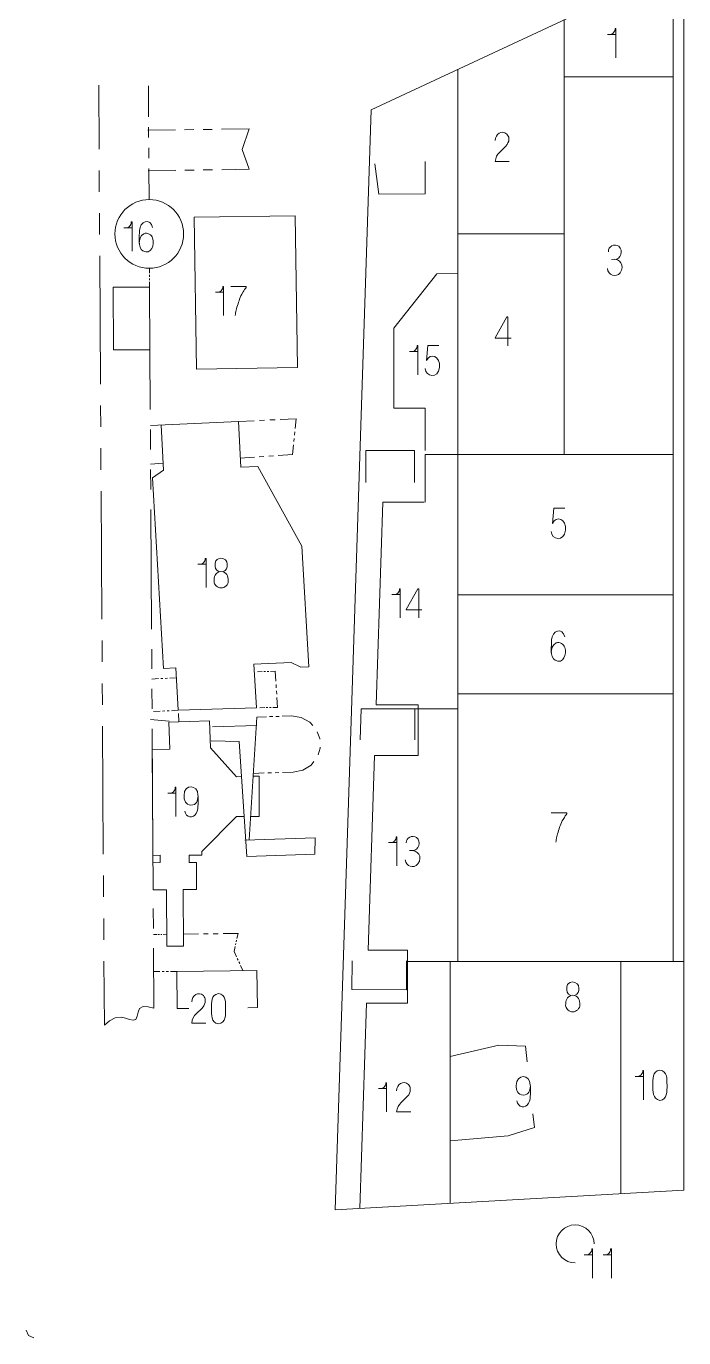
# Model space of a CAD drawing. Header units: millimetres. Extents: x 0.4 to 14.3, y 0.4 to 10.4.
# Drawn here: x 0.402 to 2.084, y 1.034 to 4.389 of the extents above; entities that cross this region are included whole.
import ezdxf

# ---------------------------------------------------------------- set-up
doc = ezdxf.new("R2010")
doc.units = ezdxf.units.MM
doc.layers.add('PDF_Geometry', color=7, linetype='Continuous')

msp = doc.modelspace()

# ---------------------------------------------------------------- linework, layer by layer
at = {"layer": 'PDF_Geometry', "lineweight": 15}
for points in [[(2.0837, 1.4115), (2.0837, 4.5484), (1.2841, 4.1753), (1.192, 1.3615)], [(1.0961, 3.5156), (0.8372, 3.5117), (0.8312, 3.9), (1.0901, 3.904)]]:
    msp.add_lwpolyline(points, close=True, dxfattribs=at)
for points in [[(2.0567, 4.5359), (2.0567, 1.9971)], [(1.7781, 4.4059), (1.7781, 3.293)], [(1.9095, 4.3079), (1.9095, 4.3826), (1.9078, 4.3826), (1.9078, 4.3791), (1.9069, 4.3764), (1.9051, 4.3738), (1.9033, 4.3712), (1.9007, 4.3694), (1.8972, 4.3677), (1.8884, 4.3677)], [(1.9095, 4.3677), (1.8937, 4.3677)], [(1.5057, 4.2787), (1.5057, 1.9971)], [(0.5872, 4.2383), (0.5882, 4.0743)], [(0.7142, 4.2367), (0.7147, 4.1573)], [(2.0577, 4.2592), (1.7781, 4.2592)], [(0.7148, 4.1309), (0.715, 4.1045)], [(0.9012, 4.1254), (0.9718, 4.1265), (0.9542, 4.0733), (0.9724, 4.0229), (0.9018, 4.0218)], [(0.7129, 4.1225), (0.7835, 4.1236)], [(0.807, 4.124), (0.8306, 4.1243)], [(0.8541, 4.1247), (0.8776, 4.125)], [(1.6314, 4.1127), (1.6331, 4.1101), (1.6349, 4.1074), (1.6358, 4.1048), (1.6358, 4.0951), (1.634, 4.0907), (1.6322, 4.0863)], [(0.7152, 4.078), (0.7153, 4.0516)], [(1.2931, 4.0369), (1.3038, 3.9589), (1.4219, 3.9599), (1.4219, 4.0428)], [(1.6015, 4.0424), (1.6375, 4.0424)], [(0.5885, 4.0197), (0.5888, 3.965)], [(0.7135, 4.0189), (0.7841, 4.02)], [(0.7155, 4.0251), (0.716, 3.9458)], [(0.8077, 4.0204), (0.8312, 4.0208)], [(0.8547, 4.0211), (0.8782, 4.0215)], [(0.5892, 3.9104), (0.5895, 3.8558)], [(0.6725, 3.8134), (0.6725, 3.8881), (0.6707, 3.8881), (0.6707, 3.8846), (0.6698, 3.882), (0.6663, 3.8767), (0.6637, 3.8749), (0.6601, 3.8732), (0.6513, 3.8732)], [(0.6725, 3.8732), (0.6566, 3.8732)], [(1.5057, 3.8582), (1.7781, 3.8582)], [(0.5898, 3.8011), (0.5918, 3.4732)], [(0.717, 3.77), (0.7171, 3.7569)], [(0.7172, 3.7349), (0.7173, 3.7218), (0.6245, 3.7212), (0.6255, 3.5607), (0.7183, 3.5612), (0.7192, 3.4082)], [(0.7171, 3.7525), (0.7172, 3.7481)], [(0.7172, 3.7437), (0.7172, 3.7393)], [(0.9068, 3.6487), (0.9068, 3.7235), (0.905, 3.7235), (0.905, 3.72), (0.9042, 3.7173), (0.9006, 3.712), (0.898, 3.7103), (0.8945, 3.7085), (0.8857, 3.7085)], [(0.925, 3.7235), (0.9646, 3.7235), (0.9646, 3.7208), (0.9628, 3.7182), (0.9602, 3.7156), (0.9585, 3.712), (0.9567, 3.7094), (0.9532, 3.7033)], [(1.5057, 3.7568), (1.4519, 3.7559), (1.3421, 3.6161), (1.3421, 3.4119), (1.422, 3.4119), (1.422, 3.3033)], [(0.7173, 3.7218), (0.7183, 3.5612)], [(0.9068, 3.7085), (0.891, 3.7085)], [(0.9409, 3.6698), (0.94, 3.6663), (0.9391, 3.6628), (0.9382, 3.6593), (0.9373, 3.6549), (0.9373, 3.6522), (0.9365, 3.6487)], [(1.634, 3.5711), (1.634, 3.6459), (1.6314, 3.6459), (1.6015, 3.5922), (1.6015, 3.5913), (1.6419, 3.5913)], [(1.4034, 3.4974), (1.4034, 3.5721), (1.4017, 3.5721), (1.4017, 3.5686), (1.4008, 3.566), (1.399, 3.5633), (1.3973, 3.5607), (1.3946, 3.5589), (1.3911, 3.5572), (1.3823, 3.5572)], [(1.4034, 3.5572), (1.3876, 3.5572)], [(1.4569, 3.5721), (1.4288, 3.5721), (1.4253, 3.5334)], [(0.5921, 3.4186), (0.5925, 3.3639)], [(0.7194, 3.3673), (0.9445, 3.3779), (0.9511, 3.2609), (0.9942, 3.2629), (1.1071, 3.0589), (1.1247, 2.7503), (1.1043, 2.7493), (1.0791, 2.7617), (0.9844, 2.7572), (0.9908, 2.6451), (0.7908, 2.6391)], [(0.7198, 3.3061), (0.7195, 3.3571)], [(0.7467, 3.3686), (0.7532, 3.253), (0.7249, 3.2339), (0.7527, 2.7463), (0.7846, 2.7478), (0.7908, 2.6391), (0.7735, 2.6382)], [(0.9445, 3.3779), (0.9847, 3.3798)], [(0.9981, 3.3804), (1.0115, 3.3811)], [(1.0249, 3.3817), (1.0383, 3.3823)], [(1.0517, 3.3829), (1.0919, 3.3848), (1.0895, 3.3598)], [(1.0872, 3.3347), (1.0864, 3.3264)], [(1.0888, 3.3514), (1.088, 3.3431)], [(0.5928, 3.3093), (0.5931, 3.2546)], [(1.0099, 3.2881), (0.9977, 3.2873)], [(1.0344, 3.2898), (1.0222, 3.2889)], [(1.0856, 3.318), (1.0832, 3.293), (1.0466, 3.2906)], [(1.395, 3.2215), (1.395, 3.3033), (1.2707, 3.3033), (1.2707, 3.2215)], [(2.0567, 3.293), (1.422, 3.293), (1.422, 3.1718)], [(0.7522, 3.2712), (0.72, 3.269)], [(0.7204, 3.204), (0.7201, 3.2551)], [(0.9855, 3.2865), (0.9489, 3.2841)], [(0.5934, 3.2), (0.5954, 2.8721)], [(1.4198, 3.1718), (1.3142, 3.1718), (1.2972, 2.6529), (1.4043, 2.6529), (1.4043, 2.5235), (1.2929, 2.5235), (1.2766, 2.0253), (1.3773, 2.0253), (1.3773, 1.8897), (1.2722, 1.8897), (1.255, 1.3651)], [(1.7791, 3.1558), (1.751, 3.1558), (1.7475, 3.1171)], [(0.7226, 2.8468), (0.7207, 3.153)], [(0.8617, 2.9529), (0.8617, 3.0276), (0.8599, 3.0276), (0.8599, 3.0241), (0.8591, 3.0215), (0.8555, 3.0162), (0.8529, 3.0144), (0.8494, 3.0127), (0.8406, 3.0127)], [(0.8617, 3.0127), (0.8459, 3.0127)], [(0.8867, 2.9582), (0.8885, 2.9564), (0.8911, 2.9546), (0.8947, 2.9529), (0.8973, 2.952), (0.9008, 2.952)], [(1.3584, 2.8755), (1.3584, 2.9502), (1.3566, 2.9502), (1.3566, 2.9467), (1.3557, 2.9441), (1.3522, 2.9388), (1.3496, 2.937), (1.3461, 2.9353), (1.3373, 2.9353)], [(1.3584, 2.9353), (1.3425, 2.9353)], [(1.4058, 2.8755), (1.4058, 2.9502), (1.4031, 2.9502), (1.3733, 2.8966), (1.3733, 2.8957), (1.4137, 2.8957)], [(1.5057, 2.9347), (2.0567, 2.9347)], [(0.5957, 2.8174), (0.5961, 2.7628)], [(0.7232, 2.7448), (0.7229, 2.7958)], [(0.7228, 2.7192), (0.7401, 2.7201)], [(0.7458, 2.7204), (0.7515, 2.7207)], [(0.7573, 2.7209), (0.763, 2.7212)], [(0.7688, 2.7215), (0.786, 2.7223)], [(0.9931, 2.7379), (1.0056, 2.7382)], [(1.0097, 2.7382), (1.0138, 2.7383)], [(1.018, 2.7384), (1.0221, 2.7385)], [(1.0263, 2.7386), (1.0387, 2.7389), (1.0404, 2.7138)], [(0.5964, 2.7081), (0.5967, 2.6535)], [(0.7238, 2.6427), (0.7235, 2.6938)], [(1.041, 2.7054), (1.0415, 2.697)], [(1.0421, 2.6886), (1.0427, 2.6803)], [(1.0432, 2.6719), (1.0449, 2.6467), (1.0325, 2.6465)], [(1.5057, 2.6809), (2.0567, 2.6809)], [(0.7276, 2.636), (0.7448, 2.6368)], [(0.7506, 2.6371), (0.7563, 2.6374)], [(0.762, 2.6377), (0.7678, 2.6379)], [(0.7922, 2.6095), (0.7912, 2.6312)], [(0.9721, 2.3077), (0.9921, 2.6219), (1.0162, 2.6226)], [(0.9993, 2.6457), (1.0118, 2.646)], [(1.0159, 2.6461), (1.0201, 2.6462)], [(1.0242, 2.6463), (1.0283, 2.6464)], [(1.0243, 2.6229), (1.0323, 2.6231)], [(1.0404, 2.6233), (1.0484, 2.6236)], [(1.0565, 2.6238), (1.0806, 2.6246), (1.1053, 2.621), (1.1273, 2.6092), (1.1348, 2.6007)], [(1.5057, 2.6426), (1.2584, 2.6426), (1.2558, 2.5637)], [(1.396, 2.6426), (1.396, 2.5637)], [(0.5971, 2.5988), (0.599, 2.271)], [(0.7674, 2.6115), (0.7197, 2.6157)], [(0.7259, 2.2856), (0.7241, 2.5917)], [(0.9527, 2.4697), (0.9395, 2.4693), (0.873, 2.5432), (0.8709, 2.6118), (0.767, 2.6087), (0.7691, 2.54), (0.7244, 2.5387), (0.7266, 2.1803), (0.7606, 2.1804), (0.7615, 2.0355), (0.8045, 2.0358), (0.8036, 2.1807), (0.8377, 2.1809), (0.8372, 2.25), (0.8187, 2.2499), (0.8187, 2.2687), (0.8513, 2.2689), (0.8513, 2.2781), (0.9395, 2.3673), (0.9594, 2.3673)], [(0.9921, 2.6001), (0.8782, 2.597)], [(1.1464, 2.5842), (1.1531, 2.5674), (1.1532, 2.5651)], [(0.9607, 2.3073), (1.1407, 2.3134), (1.1402, 2.2708), (0.966, 2.2649), (0.9469, 2.5597), (0.8751, 2.5608)], [(1.1538, 2.5447), (1.1538, 2.5425), (1.1482, 2.5252)], [(1.1376, 2.5081), (1.1306, 2.4992), (1.1094, 2.4861), (1.085, 2.481), (1.0571, 2.4802)], [(0.9759, 2.3673), (0.9973, 2.3673), (0.9973, 2.471)], [(0.9977, 2.471), (0.9825, 2.4705)], [(1.0108, 2.4788), (0.9829, 2.4779)], [(1.0293, 2.4793), (1.02, 2.4791)], [(1.0479, 2.4799), (1.0386, 2.4796)], [(0.7849, 2.3675), (0.7849, 2.4422), (0.7832, 2.4422), (0.7832, 2.4387), (0.7823, 2.4361), (0.7805, 2.4334), (0.7788, 2.4308), (0.7761, 2.429), (0.7726, 2.4273), (0.7638, 2.4273)], [(0.7849, 2.4273), (0.7691, 2.4273)], [(0.8407, 2.422), (0.8416, 2.4194)], [(1.7448, 2.3768), (1.7844, 2.3768), (1.7844, 2.3742), (1.7826, 2.3715), (1.78, 2.3689), (1.7782, 2.3654), (1.7765, 2.3627), (1.773, 2.3566)], [(1.3498, 2.241), (1.3498, 2.3157), (1.348, 2.3157), (1.348, 2.3122), (1.3472, 2.3096), (1.3454, 2.3069), (1.3436, 2.3043), (1.341, 2.3025), (1.3375, 2.3008), (1.3287, 2.3008)], [(1.7607, 2.3232), (1.7598, 2.3196), (1.7589, 2.3161), (1.758, 2.3126), (1.7571, 2.3082), (1.7571, 2.3056), (1.7563, 2.302)], [(1.3498, 2.3008), (1.334, 2.3008)], [(0.7262, 2.2493), (0.7447, 2.2495), (0.7444, 2.2683), (0.7261, 2.2682)], [(0.5994, 2.2163), (0.5997, 2.1617)], [(0.7266, 2.1835), (0.7263, 2.2345)], [(0.7272, 2.0814), (0.7269, 2.1325)], [(0.6, 2.107), (0.6003, 2.0524)], [(0.7273, 2.0658), (0.7366, 2.0659)], [(0.7397, 2.066), (0.7428, 2.066)], [(0.7458, 2.066), (0.7489, 2.0661)], [(0.752, 2.0661), (0.7613, 2.0662)], [(0.8423, 2.0672), (0.8043, 2.0667)], [(0.8676, 2.0675), (0.8549, 2.0674)], [(0.8929, 2.0678), (0.8803, 2.0677)], [(0.9409, 2.0558), (0.9436, 2.0685), (0.9056, 2.068)], [(0.94, 2.0516), (0.9391, 2.0473)], [(0.6007, 1.9977), (0.6017, 1.8338), (0.6149, 1.8447), (0.6292, 1.8526), (0.6456, 1.8542), (0.656, 1.8516), (0.6662, 1.8483), (0.6753, 1.8465), (0.6818, 1.8486), (0.6857, 1.8565), (0.688, 1.8672), (0.6916, 1.8765), (0.7006, 1.8816), (0.7135, 1.8809), (0.7284, 1.8773), (0.7275, 2.0304)], [(0.9365, 2.0347), (0.9338, 2.022), (0.9398, 2.0088)], [(0.9383, 2.0431), (0.9374, 2.0389)], [(0.9418, 2.0044), (0.9438, 2)], [(0.9458, 1.9956), (0.9478, 1.9912)], [(0.9498, 1.9868), (0.9558, 1.9736)], [(1.2355, 1.9984), (1.2344, 1.9249), (1.3742, 1.9239), (1.3742, 1.9984)], [(2.0837, 1.9971), (1.3773, 1.9971)], [(1.4861, 1.9971), (1.4861, 1.378)], [(1.9231, 1.9971), (1.9231, 1.4025)], [(0.7278, 1.9708), (0.744, 1.971)], [(0.7494, 1.9711), (0.7547, 1.9711)], [(0.7601, 1.9712), (0.7655, 1.9712)], [(0.7709, 1.9713), (0.787, 1.9715)], [(0.9691, 1.8785), (0.9932, 1.8788), (0.9921, 1.974), (0.787, 1.9715), (0.7882, 1.8762), (0.8177, 1.8766)], [(0.8554, 1.9094), (0.8572, 1.9067), (0.8589, 1.9041), (0.8598, 1.9014), (0.8598, 1.8918), (0.858, 1.8874), (0.8563, 1.883)], [(1.786, 1.8743), (1.7878, 1.8725), (1.7904, 1.8708), (1.7939, 1.869), (1.7966, 1.8681), (1.8001, 1.8681)], [(0.8255, 1.839), (0.8616, 1.839)], [(1.4861, 1.7533), (1.6104, 1.783), (1.6787, 1.7799), (1.6831, 1.7402)], [(1.9807, 1.6432), (1.9807, 1.7179), (1.979, 1.7179), (1.979, 1.7144), (1.9781, 1.7117), (1.9763, 1.7091), (1.9746, 1.7065), (1.9719, 1.7047), (1.9684, 1.7029), (1.9596, 1.7029)], [(1.3236, 1.6118), (1.3236, 1.6865), (1.3219, 1.6865), (1.3219, 1.683), (1.321, 1.6804), (1.3175, 1.6751), (1.3148, 1.6733), (1.3113, 1.6716), (1.3025, 1.6716)], [(1.3792, 1.6821), (1.381, 1.6795), (1.3827, 1.6769), (1.3836, 1.6742), (1.3836, 1.6646), (1.3801, 1.6558)], [(1.6905, 1.6806), (1.6914, 1.678)], [(1.9807, 1.7029), (1.9649, 1.7029)], [(1.3236, 1.6716), (1.3078, 1.6716)], [(1.3493, 1.6118), (1.3854, 1.6118)], [(1.4861, 1.5381), (1.6342, 1.551), (1.7015, 1.5718), (1.6976, 1.6074)], [(1.8499, 1.1868), (1.8499, 1.2615), (1.8482, 1.2615), (1.8482, 1.258), (1.8473, 1.2554), (1.8455, 1.2528), (1.8438, 1.2501), (1.8411, 1.2483), (1.8376, 1.2466), (1.8288, 1.2466)], [(1.8499, 1.2466), (1.8341, 1.2466)], [(1.8984, 1.1868), (1.8984, 1.2615), (1.8966, 1.2615), (1.8966, 1.258), (1.8958, 1.2554), (1.894, 1.2528), (1.8922, 1.2501), (1.8896, 1.2483), (1.8861, 1.2466), (1.8773, 1.2466)], [(1.8984, 1.2466), (1.8826, 1.2466)], [(0.4019, 1.0541), (0.4077, 1.0401), (0.4217, 1.0343)]]:
    msp.add_lwpolyline(points, dxfattribs=at)
msp.add_circle((0.7166, 3.8575), 0.0879, dxfattribs=at)
msp.add_arc((1.8058, 1.2744), 0.0486, 0.0154, 269.9846, dxfattribs=at)
for points in [[(1.6015, 4.0969), (1.6014, 4.1128), (1.6181, 4.1249), (1.6314, 4.1127)], [(1.6322, 4.0863), (1.6208, 4.0704), (1.6022, 4.064), (1.6015, 4.0424)], [(0.725, 3.874), (0.7198, 3.8998), (0.6919, 3.8894), (0.6916, 3.8661)], [(0.6916, 3.8661), (0.6913, 3.8526), (0.6863, 3.8218), (0.7004, 3.8142)], [(0.703, 3.8582), (0.6927, 3.8542), (0.6912, 3.8421), (0.6907, 3.8327)], [(0.725, 3.8468), (0.7236, 3.855), (0.7112, 3.8623), (0.703, 3.8582)], [(0.7004, 3.8142), (0.7213, 3.8021), (0.7318, 3.8309), (0.725, 3.8468)], [(1.891, 3.8119), (1.8913, 3.8199), (1.8929, 3.823), (1.8998, 3.8268)], [(1.8998, 3.8268), (1.9049, 3.8306), (1.9124, 3.8286), (1.9174, 3.8259)], [(1.9174, 3.8259), (1.9299, 3.8156), (1.9234, 3.7915), (1.906, 3.7925)], [(1.8989, 3.7925), (1.922, 3.7956), (1.9328, 3.7764), (1.9209, 3.7582)], [(1.9209, 3.7582), (1.9099, 3.7449), (1.8898, 3.7519), (1.8884, 3.7688)], [(0.9532, 3.7033), (0.9468, 3.6914), (0.9448, 3.6821), (0.9409, 3.6698)], [(1.4253, 3.5334), (1.4356, 3.5546), (1.4618, 3.5454), (1.4587, 3.5158)], [(1.4587, 3.5158), (1.4555, 3.4856), (1.4227, 3.4922), (1.4226, 3.5132)], [(1.7475, 3.1171), (1.7578, 3.1382), (1.784, 3.129), (1.7809, 3.0995)], [(1.7809, 3.0995), (1.7777, 3.0692), (1.7449, 3.0758), (1.7448, 3.0968)], [(0.8999, 3.0285), (0.8908, 3.0253), (0.8871, 3.0257), (0.885, 3.0153)], [(0.9158, 3.0127), (0.9168, 3.0224), (0.9085, 3.0274), (0.8999, 3.0285)], [(0.8999, 2.9942), (0.8876, 2.9921), (0.8829, 2.985), (0.8823, 2.9731)], [(0.885, 3.0153), (0.8847, 3.0044), (0.8846, 2.9985), (0.8955, 2.9933)], [(0.9184, 2.9696), (0.9189, 2.983), (0.9145, 2.9925), (0.8999, 2.9942)], [(0.9052, 2.9933), (0.9144, 2.9977), (0.9162, 3.0028), (0.9158, 3.0127)], [(0.8823, 2.9731), (0.8824, 2.9638), (0.8814, 2.966), (0.8867, 2.9582)], [(0.9008, 2.952), (0.9089, 2.9512), (0.9196, 2.9612), (0.9184, 2.9696)], [(1.7791, 2.8271), (1.7739, 2.8528), (1.746, 2.8425), (1.7457, 2.8192)], [(1.7457, 2.8192), (1.7454, 2.8057), (1.7404, 2.7749), (1.7545, 2.7673)], [(1.7571, 2.8113), (1.7468, 2.8072), (1.7453, 2.7952), (1.7448, 2.7858)], [(1.7545, 2.7673), (1.7754, 2.7552), (1.7859, 2.784), (1.7791, 2.7998)], [(1.7791, 2.7998), (1.7777, 2.8081), (1.7654, 2.8154), (1.7571, 2.8113)], [(0.8407, 2.4229), (0.8421, 2.4493), (0.805, 2.4522), (0.8056, 2.4211)], [(0.8056, 2.4211), (0.8044, 2.4096), (0.8101, 2.3966), (0.8232, 2.3965)], [(0.8232, 2.3965), (0.8381, 2.3966), (0.8399, 2.4078), (0.8416, 2.4194)], [(0.8416, 2.3991), (0.8412, 2.4055), (0.8426, 2.4175), (0.8407, 2.4229)], [(0.8363, 2.3754), (0.842, 2.3832), (0.8403, 2.3903), (0.8416, 2.3991)], [(0.8073, 2.3816), (0.8094, 2.3641), (0.8299, 2.3616), (0.8363, 2.3754)], [(1.773, 2.3566), (1.7665, 2.3447), (1.7646, 2.3355), (1.7607, 2.3232)], [(1.374, 2.2999), (1.3743, 2.3079), (1.3759, 2.3111), (1.3828, 2.3148)], [(1.3828, 2.3148), (1.3879, 2.3186), (1.3954, 2.3166), (1.4004, 2.314)], [(1.382, 2.2806), (1.405, 2.2836), (1.4158, 2.2645), (1.4039, 2.2462)], [(1.4004, 2.314), (1.4129, 2.3036), (1.4064, 2.2795), (1.389, 2.2806)], [(1.4039, 2.2462), (1.3929, 2.2329), (1.3728, 2.24), (1.3714, 2.2568)], [(0.8255, 1.8935), (0.8255, 1.9095), (0.8422, 1.9215), (0.8554, 1.9094)], [(0.8933, 1.9146), (0.8735, 1.9113), (0.8763, 1.8918), (0.8757, 1.8759)], [(0.9118, 1.8759), (0.9112, 1.892), (0.914, 1.9122), (0.8933, 1.9146)], [(1.7843, 1.9315), (1.784, 1.9206), (1.7839, 1.9146), (1.7948, 1.9095)], [(1.7992, 1.9447), (1.7901, 1.9414), (1.7864, 1.9419), (1.7843, 1.9315)], [(1.815, 1.9288), (1.8161, 1.9385), (1.8077, 1.9436), (1.7992, 1.9447)], [(1.8045, 1.9095), (1.8137, 1.9138), (1.8155, 1.919), (1.815, 1.9288)], [(0.8563, 1.883), (0.8448, 1.8671), (0.8262, 1.8606), (0.8255, 1.839)], [(1.7816, 1.8893), (1.7817, 1.8799), (1.7807, 1.8821), (1.786, 1.8743)], [(1.7992, 1.9103), (1.7868, 1.9082), (1.7822, 1.9012), (1.7816, 1.8893)], [(1.8177, 1.8857), (1.8182, 1.8991), (1.8138, 1.9087), (1.7992, 1.9103)], [(1.8001, 1.8681), (1.8082, 1.8673), (1.8189, 1.8773), (1.8177, 1.8857)], [(0.8757, 1.8759), (0.8759, 1.861), (0.8742, 1.8406), (0.8933, 1.8373)], [(0.8933, 1.8373), (0.9132, 1.8396), (0.9117, 1.8609), (0.9118, 1.8759)], [(1.6905, 1.6815), (1.6918, 1.7079), (1.6548, 1.7109), (1.6553, 1.6798)], [(2.0223, 1.7188), (2.0025, 1.7155), (2.0053, 1.6959), (2.0047, 1.6801)], [(2.0408, 1.6801), (2.0402, 1.6962), (2.043, 1.7163), (2.0223, 1.7188)], [(1.3493, 1.6663), (1.3493, 1.6823), (1.366, 1.6943), (1.3792, 1.6821)], [(1.6553, 1.6798), (1.6542, 1.6682), (1.6599, 1.6552), (1.6729, 1.6551)], [(1.6729, 1.6551), (1.6879, 1.6552), (1.6897, 1.6664), (1.6914, 1.678)], [(1.6914, 1.6578), (1.691, 1.6641), (1.6924, 1.6761), (1.6905, 1.6815)], [(2.0047, 1.6801), (2.0049, 1.6652), (2.0032, 1.6447), (2.0223, 1.6414)], [(2.0223, 1.6414), (2.0423, 1.6438), (2.0407, 1.6651), (2.0408, 1.6801)], [(1.3801, 1.6558), (1.3686, 1.6399), (1.3501, 1.6334), (1.3493, 1.6118)], [(1.6861, 1.634), (1.6917, 1.6419), (1.6901, 1.6489), (1.6914, 1.6578)], [(1.6571, 1.6402), (1.6592, 1.6227), (1.6797, 1.6202), (1.6861, 1.634)]]:
    msp.add_open_spline(points, degree=3, dxfattribs=at)

doc.saveas('drawing.dxf')
